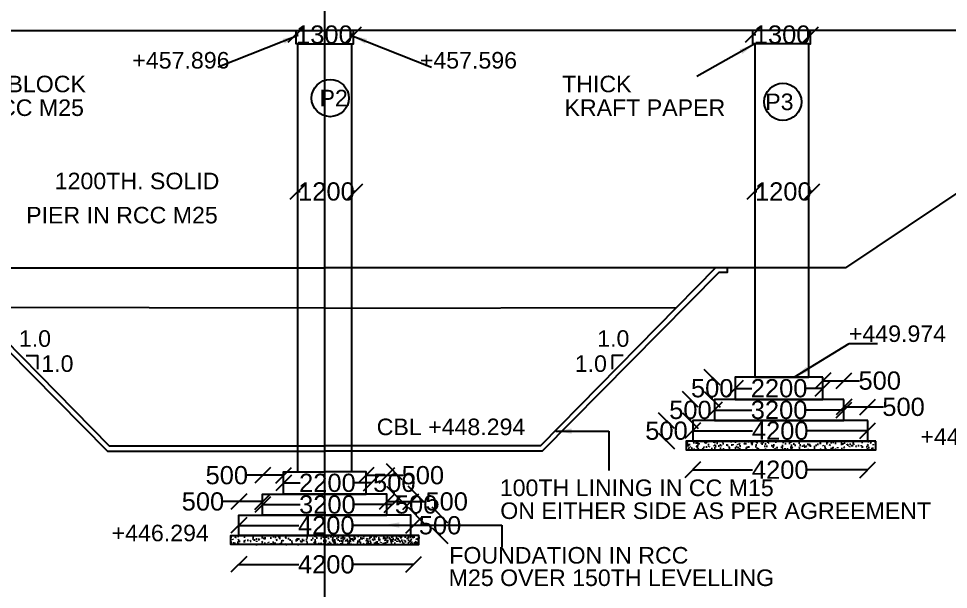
# Model space of a CAD drawing. Header units: millimetres. Extents: x 5124 to 3557214, y 2311 to 45955310.
# Drawn here: x 3536422 to 3542033, y 45949461 to 45952908 of the extents above; entities that cross this region are included whole.
import ezdxf

# ---------------------------------------------------------------- set-up
doc = ezdxf.new("R2010")
doc.units = ezdxf.units.MM
doc.header["$MEASUREMENT"] = 0
for name, color, linetype in [('DIMENSION', 7, 'Continuous'), ('DRAWING', 7, 'Continuous'), ('TEXT', 7, 'Continuous')]:
    doc.layers.add(name, color=color, linetype=linetype)
doc.styles.get("Standard").update_dxf_attribs({"font": 'arial.ttf', "height": 110})
doc.dimstyles.get("Standard").update_dxf_attribs({"dimtxt": 200, "dimasz": 110, "dimexe": 0.18, "dimexo": 0.0625, "dimgap": 0.09, "dimtad": 0, "dimtih": 1, "dimtoh": 1, "dimdec": 0, "dimzin": 0, "dimdsep": 46, "dimtxsty": 'Standard', "dimblk": 'OBLIQUE', "dimcen": 0.09, "dimse1": 1, "dimse2": 1, "dimadec": 0, "dimazin": 0, "dimtfac": 1, "dimtdec": 0, "dimtofl": 0, "dimtmove": 0, "dimatfit": 3, "dimfxl": 1, "dimtolj": 1, "dimtzin": 0, "dimarcsym": 0})

# ---------------------------------------------------------------- blocks, each defined once
blk = doc.blocks.new('_Oblique')
at = {"color": 0, "linetype": 'ByBlock', "lineweight": -2}
blk.add_line((-0.5, -0.5), (0.5, 0.5), dxfattribs=at)
blk = doc.blocks.new('*D47')
at = {"layer": 'Defpoints', "color": 0, "transparency": 16777216}
for p in [(3538021.1, 45950103.9), (3538549.7, 45950103.9), (3538549.7, 45950103.9)]:
    blk.add_point(p, dxfattribs=at)
at = {"layer": 'DIMENSION', "color": 0, "lineweight": -2, "transparency": 16777216}
for p, q in [((3538021.1, 45950103.9), (3538120.3, 45950103.9)), ((3538549.7, 45950103.9), (3538450.5, 45950103.9))]:
    blk.add_line(p, q, dxfattribs=at)
at = {"layer": 'DIMENSION', "color": 0, "lineweight": -2, "transparency": 16777216, "xscale": 95, "yscale": 95, "zscale": 95, "rotation": 180}
blk.add_blockref('_Oblique', (3538021.1, 45950103.9), dxfattribs=at)
at = {"layer": 'DIMENSION', "color": 0, "lineweight": -2, "transparency": 16777216, "xscale": 95, "yscale": 95, "zscale": 95}
blk.add_blockref('_Oblique', (3538549.7, 45950103.9), dxfattribs=at)
at = {"layer": 'DIMENSION', "color": 0, "transparency": 16777216, "insert": (3538285.4, 45950103.9), "char_height": 110, "attachment_point": 5}
blk.add_mtext('\\A1;2200', dxfattribs=at)
blk = doc.blocks.new('*D48')
at = {"layer": 'Defpoints', "color": 0, "transparency": 16777216}
for p in [(3537894.5, 45949973), (3538676.3, 45949973), (3538676.3, 45949973)]:
    blk.add_point(p, dxfattribs=at)
at = {"layer": 'DIMENSION', "color": 0, "lineweight": -2, "transparency": 16777216}
for p, q in [((3537894.5, 45949973), (3538121.3, 45949973)), ((3538676.3, 45949973), (3538449.5, 45949973))]:
    blk.add_line(p, q, dxfattribs=at)
at = {"layer": 'DIMENSION', "color": 0, "lineweight": -2, "transparency": 16777216, "xscale": 95, "yscale": 95, "zscale": 95, "rotation": 180}
blk.add_blockref('_Oblique', (3537894.5, 45949973), dxfattribs=at)
at = {"layer": 'DIMENSION', "color": 0, "lineweight": -2, "transparency": 16777216, "xscale": 95, "yscale": 95, "zscale": 95}
blk.add_blockref('_Oblique', (3538676.3, 45949973), dxfattribs=at)
at = {"layer": 'DIMENSION', "color": 0, "transparency": 16777216, "insert": (3538285.4, 45949973), "char_height": 110, "attachment_point": 5}
blk.add_mtext('\\A1;3200', dxfattribs=at)
blk = doc.blocks.new('*D49')
at = {"layer": 'Defpoints', "color": 0, "transparency": 16777216}
for p in [(3537750.7, 45949847.5), (3538806.6, 45949847.5), (3538806.6, 45949847.5)]:
    blk.add_point(p, dxfattribs=at)
at = {"layer": 'DIMENSION', "color": 0, "lineweight": -2, "transparency": 16777216}
for p, q in [((3537750.7, 45949847.5), (3538112.3, 45949847.5)), ((3538806.6, 45949847.5), (3538445, 45949847.5))]:
    blk.add_line(p, q, dxfattribs=at)
at = {"layer": 'DIMENSION', "color": 0, "lineweight": -2, "transparency": 16777216, "xscale": 95, "yscale": 95, "zscale": 95, "rotation": 180}
blk.add_blockref('_Oblique', (3537750.7, 45949847.5), dxfattribs=at)
at = {"layer": 'DIMENSION', "color": 0, "lineweight": -2, "transparency": 16777216, "xscale": 95, "yscale": 95, "zscale": 95}
blk.add_blockref('_Oblique', (3538806.6, 45949847.5), dxfattribs=at)
at = {"layer": 'DIMENSION', "color": 0, "transparency": 16777216, "insert": (3538278.6, 45949847.5), "char_height": 110, "attachment_point": 5}
blk.add_mtext('\\A1;4200', dxfattribs=at)
blk = doc.blocks.new('*D50')
at = {"layer": 'Defpoints', "color": 0, "transparency": 16777216}
for p in [(3537750.7, 45949785.9), (3538806.6, 45949785.9), (3538806.6, 45949611.7)]:
    blk.add_point(p, dxfattribs=at)
at = {"layer": 'DIMENSION', "color": 0, "lineweight": -2, "transparency": 16777216}
for p, q in [((3537750.7, 45949611.7), (3538112.3, 45949611.7)), ((3538806.6, 45949611.7), (3538445, 45949611.7))]:
    blk.add_line(p, q, dxfattribs=at)
at = {"layer": 'DIMENSION', "color": 0, "lineweight": -2, "transparency": 16777216, "xscale": 95, "yscale": 95, "zscale": 95, "rotation": 180}
blk.add_blockref('_Oblique', (3537750.7, 45949611.7), dxfattribs=at)
at = {"layer": 'DIMENSION', "color": 0, "lineweight": -2, "transparency": 16777216, "xscale": 95, "yscale": 95, "zscale": 95}
blk.add_blockref('_Oblique', (3538806.6, 45949611.7), dxfattribs=at)
at = {"layer": 'DIMENSION', "color": 0, "transparency": 16777216, "insert": (3538278.6, 45949611.7), "char_height": 110, "attachment_point": 5}
blk.add_mtext('\\A1;4200', dxfattribs=at)
blk = doc.blocks.new('*D51')
at = {"layer": 'Defpoints', "color": 0, "transparency": 16777216}
for p in [(3538676.3, 45950036.8), (3538676.3, 45949909.1), (3538820.5, 45949909.1)]:
    blk.add_point(p, dxfattribs=at)
at = {"layer": 'DIMENSION', "color": 0, "lineweight": -2, "transparency": 16777216}
for p, q in [((3538820.5, 45950036.8), (3538820.5, 45950029.2)), ((3538820.5, 45949909.1), (3538820.5, 45949916.7))]:
    blk.add_line(p, q, dxfattribs=at)
at = {"layer": 'DIMENSION', "color": 0, "lineweight": -2, "transparency": 16777216, "xscale": 95, "yscale": 95, "zscale": 95}
for p, rotation in [((3538820.5, 45950036.8), 90), ((3538820.5, 45949909.1), 270)]:
    blk.add_blockref('_Oblique', p, dxfattribs=dict(at, rotation=rotation))
at = {"layer": 'DIMENSION', "color": 0, "transparency": 16777216, "insert": (3538820.5, 45949973), "char_height": 110, "attachment_point": 5}
blk.add_mtext('\\A1;500', dxfattribs=at)
blk = doc.blocks.new('*D52')
at = {"layer": 'Defpoints', "color": 0, "transparency": 16777216}
for p in [(3538806.6, 45949909.1), (3538806.6, 45949785.9), (3538965.1, 45949785.9)]:
    blk.add_point(p, dxfattribs=at)
at = {"layer": 'DIMENSION', "color": 0, "lineweight": -2, "transparency": 16777216}
for p, q in [((3538965.1, 45949909.1), (3538965.1, 45949903.7)), ((3538965.1, 45949785.9), (3538965.1, 45949791.2))]:
    blk.add_line(p, q, dxfattribs=at)
at = {"layer": 'DIMENSION', "color": 0, "lineweight": -2, "transparency": 16777216, "xscale": 95, "yscale": 95, "zscale": 95}
for p, rotation in [((3538965.1, 45949909.1), 90), ((3538965.1, 45949785.9), 270)]:
    blk.add_blockref('_Oblique', p, dxfattribs=dict(at, rotation=rotation))
at = {"layer": 'DIMENSION', "color": 0, "transparency": 16777216, "insert": (3538965.1, 45949847.5), "char_height": 110, "attachment_point": 5}
blk.add_mtext('\\A1;500', dxfattribs=at)
blk = doc.blocks.new('*D53')
at = {"layer": 'Defpoints', "color": 0, "transparency": 16777216}
for p in [(3537750.7, 45949991.5), (3537750.7, 45949909.1), (3537894.5, 45949909.1)]:
    blk.add_point(p, dxfattribs=at)
at = {"layer": 'DIMENSION', "color": 0, "lineweight": -2, "transparency": 16777216}
for p, q in [((3537750.7, 45949991.5), (3537655.7, 45949991.5)), ((3537894.5, 45949991.5), (3537750.7, 45949991.5))]:
    blk.add_line(p, q, dxfattribs=at)
at = {"layer": 'DIMENSION', "color": 0, "lineweight": -2, "transparency": 16777216, "xscale": 95, "yscale": 95, "zscale": 95, "rotation": 180}
blk.add_blockref('_Oblique', (3537750.7, 45949991.5), dxfattribs=at)
at = {"layer": 'DIMENSION', "color": 0, "lineweight": -2, "transparency": 16777216, "xscale": 95, "yscale": 95, "zscale": 95}
blk.add_blockref('_Oblique', (3537894.5, 45949991.5), dxfattribs=at)
at = {"layer": 'DIMENSION', "color": 0, "transparency": 16777216, "insert": (3537534.3, 45949991.5), "char_height": 110, "attachment_point": 5}
blk.add_mtext('\\A1;500', dxfattribs=at)
blk = doc.blocks.new('*D54')
at = {"layer": 'Defpoints', "color": 0, "transparency": 16777216}
for p in [(3537894.5, 45950150.1), (3537894.5, 45950036.8), (3538021.1, 45950036.8)]:
    blk.add_point(p, dxfattribs=at)
at = {"layer": 'DIMENSION', "color": 0, "lineweight": -2, "transparency": 16777216}
for p, q in [((3537894.5, 45950150.1), (3537799.5, 45950150.1)), ((3538021.1, 45950150.1), (3537894.5, 45950150.1))]:
    blk.add_line(p, q, dxfattribs=at)
at = {"layer": 'DIMENSION', "color": 0, "lineweight": -2, "transparency": 16777216, "xscale": 95, "yscale": 95, "zscale": 95, "rotation": 180}
blk.add_blockref('_Oblique', (3537894.5, 45950150.1), dxfattribs=at)
at = {"layer": 'DIMENSION', "color": 0, "lineweight": -2, "transparency": 16777216, "xscale": 95, "yscale": 95, "zscale": 95}
blk.add_blockref('_Oblique', (3538021.1, 45950150.1), dxfattribs=at)
at = {"layer": 'DIMENSION', "color": 0, "transparency": 16777216, "insert": (3537678.1, 45950150.1), "char_height": 110, "attachment_point": 5}
blk.add_mtext('\\A1;500', dxfattribs=at)
blk = doc.blocks.new('*D55')
at = {"layer": 'Defpoints', "color": 0, "transparency": 16777216}
for p in [(3538549.7, 45950170.9), (3538689.1, 45950170.9), (3538549.7, 45950036.8)]:
    blk.add_point(p, dxfattribs=at)
at = {"layer": 'DIMENSION', "color": 0, "lineweight": -2, "transparency": 16777216}
for p, q in [((3538689.1, 45950170.9), (3538689.1, 45950160.1)), ((3538689.1, 45950036.8), (3538689.1, 45950047.6))]:
    blk.add_line(p, q, dxfattribs=at)
at = {"layer": 'DIMENSION', "color": 0, "lineweight": -2, "transparency": 16777216, "xscale": 95, "yscale": 95, "zscale": 95}
for p, rotation in [((3538689.1, 45950170.9), 90), ((3538689.1, 45950036.8), 270)]:
    blk.add_blockref('_Oblique', p, dxfattribs=dict(at, rotation=rotation))
at = {"layer": 'DIMENSION', "color": 0, "transparency": 16777216, "insert": (3538689.1, 45950103.9), "char_height": 110, "attachment_point": 5}
blk.add_mtext('\\A1;500', dxfattribs=at)
blk = doc.blocks.new('*D66')
at = {"layer": 'Defpoints', "color": 0, "transparency": 16777216}
for p in [(3538106.8, 45951854.6), (3538452, 45951863.6), (3538452, 45951863.6)]:
    blk.add_point(p, dxfattribs=at)
at = {"layer": 'DIMENSION', "color": 0, "lineweight": -2, "transparency": 16777216}
for p, q in [((3538106.8, 45951863.6), (3538120.4, 45951863.6)), ((3538452, 45951863.6), (3538438.4, 45951863.6))]:
    blk.add_line(p, q, dxfattribs=at)
at = {"layer": 'DIMENSION', "color": 0, "lineweight": -2, "transparency": 16777216, "xscale": 95, "yscale": 95, "zscale": 95, "rotation": 180}
blk.add_blockref('_Oblique', (3538106.8, 45951863.6), dxfattribs=at)
at = {"layer": 'DIMENSION', "color": 0, "lineweight": -2, "transparency": 16777216, "xscale": 95, "yscale": 95, "zscale": 95}
blk.add_blockref('_Oblique', (3538452, 45951863.6), dxfattribs=at)
at = {"layer": 'DIMENSION', "color": 0, "transparency": 16777216, "insert": (3538279.4, 45951863.6), "char_height": 110, "attachment_point": 5}
blk.add_mtext('\\A1;1200', dxfattribs=at)
blk = doc.blocks.new('*D67')
at = {"layer": 'Defpoints', "color": 0, "transparency": 16777216}
for p in [(3538094.9, 45952792.6), (3538443.1, 45952811.2), (3538443.1, 45952796)]:
    blk.add_point(p, dxfattribs=at)
at = {"layer": 'DIMENSION', "color": 0, "lineweight": -2, "transparency": 16777216}
for p, q in [((3538094.9, 45952811.2), (3538108.2, 45952811.2)), ((3538443.1, 45952811.2), (3538426.1, 45952811.2))]:
    blk.add_line(p, q, dxfattribs=at)
at = {"layer": 'DIMENSION', "color": 0, "lineweight": -2, "transparency": 16777216, "xscale": 95, "yscale": 95, "zscale": 95, "rotation": 180}
blk.add_blockref('_Oblique', (3538094.9, 45952811.2), dxfattribs=at)
at = {"layer": 'DIMENSION', "color": 0, "lineweight": -2, "transparency": 16777216, "xscale": 95, "yscale": 95, "zscale": 95}
blk.add_blockref('_Oblique', (3538443.1, 45952811.2), dxfattribs=at)
at = {"layer": 'DIMENSION', "color": 0, "transparency": 16777216, "insert": (3538267.1, 45952811.2), "char_height": 110, "attachment_point": 5}
blk.add_mtext('\\A1;1300', dxfattribs=at)
blk = doc.blocks.new('*D81')
at = {"layer": 'Defpoints', "color": 0, "transparency": 16777216}
for p in [(3540747.1, 45950675.1), (3540747.1, 45950675.1), (3541275.7, 45950675.1)]:
    blk.add_point(p, dxfattribs=at)
at = {"layer": 'DIMENSION', "color": 0, "lineweight": -2, "transparency": 16777216}
for p, q in [((3540747.1, 45950675.1), (3540846.3, 45950675.1)), ((3541275.7, 45950675.1), (3541176.5, 45950675.1))]:
    blk.add_line(p, q, dxfattribs=at)
at = {"layer": 'DIMENSION', "color": 0, "lineweight": -2, "transparency": 16777216, "xscale": 95, "yscale": 95, "zscale": 95, "rotation": 180}
blk.add_blockref('_Oblique', (3540747.1, 45950675.1), dxfattribs=at)
at = {"layer": 'DIMENSION', "color": 0, "lineweight": -2, "transparency": 16777216, "xscale": 95, "yscale": 95, "zscale": 95}
blk.add_blockref('_Oblique', (3541275.7, 45950675.1), dxfattribs=at)
at = {"layer": 'DIMENSION', "color": 0, "transparency": 16777216, "insert": (3541011.4, 45950675.1), "char_height": 110, "attachment_point": 5}
blk.add_mtext('\\A1;2200', dxfattribs=at)
blk = doc.blocks.new('*D82')
at = {"layer": 'Defpoints', "color": 0, "transparency": 16777216}
for p in [(3540620.5, 45950544.2), (3540620.5, 45950544.2), (3541402.3, 45950544.2)]:
    blk.add_point(p, dxfattribs=at)
at = {"layer": 'DIMENSION', "color": 0, "lineweight": -2, "transparency": 16777216}
for p, q in [((3540620.5, 45950544.2), (3540847.3, 45950544.2)), ((3541402.3, 45950544.2), (3541175.5, 45950544.2))]:
    blk.add_line(p, q, dxfattribs=at)
at = {"layer": 'DIMENSION', "color": 0, "lineweight": -2, "transparency": 16777216, "xscale": 95, "yscale": 95, "zscale": 95, "rotation": 180}
blk.add_blockref('_Oblique', (3540620.5, 45950544.2), dxfattribs=at)
at = {"layer": 'DIMENSION', "color": 0, "lineweight": -2, "transparency": 16777216, "xscale": 95, "yscale": 95, "zscale": 95}
blk.add_blockref('_Oblique', (3541402.3, 45950544.2), dxfattribs=at)
at = {"layer": 'DIMENSION', "color": 0, "transparency": 16777216, "insert": (3541011.4, 45950544.2), "char_height": 110, "attachment_point": 5}
blk.add_mtext('\\A1;3200', dxfattribs=at)
blk = doc.blocks.new('*D83')
at = {"layer": 'Defpoints', "color": 0, "transparency": 16777216}
for p in [(3540490.2, 45950418.8), (3540490.2, 45950418.8), (3541546.1, 45950418.8)]:
    blk.add_point(p, dxfattribs=at)
at = {"layer": 'DIMENSION', "color": 0, "lineweight": -2, "transparency": 16777216}
for p, q in [((3540490.2, 45950418.8), (3540851.8, 45950418.8)), ((3541546.1, 45950418.8), (3541184.5, 45950418.8))]:
    blk.add_line(p, q, dxfattribs=at)
at = {"layer": 'DIMENSION', "color": 0, "lineweight": -2, "transparency": 16777216, "xscale": 95, "yscale": 95, "zscale": 95, "rotation": 180}
blk.add_blockref('_Oblique', (3540490.2, 45950418.8), dxfattribs=at)
at = {"layer": 'DIMENSION', "color": 0, "lineweight": -2, "transparency": 16777216, "xscale": 95, "yscale": 95, "zscale": 95}
blk.add_blockref('_Oblique', (3541546.1, 45950418.8), dxfattribs=at)
at = {"layer": 'DIMENSION', "color": 0, "transparency": 16777216, "insert": (3541018.2, 45950418.8), "char_height": 110, "attachment_point": 5}
blk.add_mtext('\\A1;4200', dxfattribs=at)
blk = doc.blocks.new('*D84')
at = {"layer": 'Defpoints', "color": 0, "transparency": 16777216}
for p in [(3540490.2, 45950357.1), (3541546.1, 45950357.1), (3540490.2, 45950183)]:
    blk.add_point(p, dxfattribs=at)
at = {"layer": 'DIMENSION', "color": 0, "lineweight": -2, "transparency": 16777216}
for p, q in [((3540490.2, 45950183), (3540851.8, 45950183)), ((3541546.1, 45950183), (3541184.5, 45950183))]:
    blk.add_line(p, q, dxfattribs=at)
at = {"layer": 'DIMENSION', "color": 0, "lineweight": -2, "transparency": 16777216, "xscale": 95, "yscale": 95, "zscale": 95, "rotation": 180}
blk.add_blockref('_Oblique', (3540490.2, 45950183), dxfattribs=at)
at = {"layer": 'DIMENSION', "color": 0, "lineweight": -2, "transparency": 16777216, "xscale": 95, "yscale": 95, "zscale": 95}
blk.add_blockref('_Oblique', (3541546.1, 45950183), dxfattribs=at)
at = {"layer": 'DIMENSION', "color": 0, "transparency": 16777216, "insert": (3541018.2, 45950183), "char_height": 110, "attachment_point": 5}
blk.add_mtext('\\A1;4200', dxfattribs=at)
blk = doc.blocks.new('*D85')
at = {"layer": 'Defpoints', "color": 0, "transparency": 16777216}
for p in [(3540620.5, 45950608.1), (3540476.3, 45950480.4), (3540620.5, 45950480.4)]:
    blk.add_point(p, dxfattribs=at)
at = {"layer": 'DIMENSION', "color": 0, "lineweight": -2, "transparency": 16777216}
for p, q in [((3540476.3, 45950608.1), (3540476.3, 45950600.5)), ((3540476.3, 45950480.4), (3540476.3, 45950488))]:
    blk.add_line(p, q, dxfattribs=at)
at = {"layer": 'DIMENSION', "color": 0, "lineweight": -2, "transparency": 16777216, "xscale": 95, "yscale": 95, "zscale": 95}
for p, rotation in [((3540476.3, 45950608.1), 90), ((3540476.3, 45950480.4), 270)]:
    blk.add_blockref('_Oblique', p, dxfattribs=dict(at, rotation=rotation))
at = {"layer": 'DIMENSION', "color": 0, "transparency": 16777216, "insert": (3540476.3, 45950544.2), "char_height": 110, "attachment_point": 5}
blk.add_mtext('\\A1;500', dxfattribs=at)
blk = doc.blocks.new('*D86')
at = {"layer": 'Defpoints', "color": 0, "transparency": 16777216}
for p in [(3540490.2, 45950480.4), (3540331.7, 45950357.1), (3540490.2, 45950357.1)]:
    blk.add_point(p, dxfattribs=at)
at = {"layer": 'DIMENSION', "color": 0, "lineweight": -2, "transparency": 16777216}
for p, q in [((3540331.7, 45950480.4), (3540331.7, 45950475)), ((3540331.7, 45950357.1), (3540331.7, 45950362.5))]:
    blk.add_line(p, q, dxfattribs=at)
at = {"layer": 'DIMENSION', "color": 0, "lineweight": -2, "transparency": 16777216, "xscale": 95, "yscale": 95, "zscale": 95}
for p, rotation in [((3540331.7, 45950480.4), 90), ((3540331.7, 45950357.1), 270)]:
    blk.add_blockref('_Oblique', p, dxfattribs=dict(at, rotation=rotation))
at = {"layer": 'DIMENSION', "color": 0, "transparency": 16777216, "insert": (3540331.7, 45950418.8), "char_height": 110, "attachment_point": 5}
blk.add_mtext('\\A1;500', dxfattribs=at)
blk = doc.blocks.new('*D87')
at = {"layer": 'Defpoints', "color": 0, "transparency": 16777216}
for p in [(3541546.1, 45950562.8), (3541402.3, 45950480.4), (3541546.1, 45950480.4)]:
    blk.add_point(p, dxfattribs=at)
at = {"layer": 'DIMENSION', "color": 0, "lineweight": -2, "transparency": 16777216}
for p, q in [((3541402.3, 45950562.8), (3541546.1, 45950562.8)), ((3541546.1, 45950562.8), (3541641.1, 45950562.8))]:
    blk.add_line(p, q, dxfattribs=at)
at = {"layer": 'DIMENSION', "color": 0, "lineweight": -2, "transparency": 16777216, "xscale": 95, "yscale": 95, "zscale": 95, "rotation": 180}
blk.add_blockref('_Oblique', (3541402.3, 45950562.8), dxfattribs=at)
at = {"layer": 'DIMENSION', "color": 0, "lineweight": -2, "transparency": 16777216, "xscale": 95, "yscale": 95, "zscale": 95}
blk.add_blockref('_Oblique', (3541546.1, 45950562.8), dxfattribs=at)
at = {"layer": 'DIMENSION', "color": 0, "transparency": 16777216, "insert": (3541762.5, 45950562.8), "char_height": 110, "attachment_point": 5}
blk.add_mtext('\\A1;500', dxfattribs=at)
blk = doc.blocks.new('*D88')
at = {"layer": 'Defpoints', "color": 0, "transparency": 16777216}
for p in [(3541402.3, 45950721.4), (3541275.7, 45950608.1), (3541402.3, 45950608.1)]:
    blk.add_point(p, dxfattribs=at)
at = {"layer": 'DIMENSION', "color": 0, "lineweight": -2, "transparency": 16777216}
for p, q in [((3541275.7, 45950721.4), (3541402.3, 45950721.4)), ((3541402.3, 45950721.4), (3541497.3, 45950721.4))]:
    blk.add_line(p, q, dxfattribs=at)
at = {"layer": 'DIMENSION', "color": 0, "lineweight": -2, "transparency": 16777216, "xscale": 95, "yscale": 95, "zscale": 95, "rotation": 180}
blk.add_blockref('_Oblique', (3541275.7, 45950721.4), dxfattribs=at)
at = {"layer": 'DIMENSION', "color": 0, "lineweight": -2, "transparency": 16777216, "xscale": 95, "yscale": 95, "zscale": 95}
blk.add_blockref('_Oblique', (3541402.3, 45950721.4), dxfattribs=at)
at = {"layer": 'DIMENSION', "color": 0, "transparency": 16777216, "insert": (3541618.7, 45950721.4), "char_height": 110, "attachment_point": 5}
blk.add_mtext('\\A1;500', dxfattribs=at)
blk = doc.blocks.new('*D89')
at = {"layer": 'Defpoints', "color": 0, "transparency": 16777216}
for p in [(3540607.6, 45950742.2), (3540747.1, 45950742.2), (3540747.1, 45950608.1)]:
    blk.add_point(p, dxfattribs=at)
at = {"layer": 'DIMENSION', "color": 0, "lineweight": -2, "transparency": 16777216}
for p, q in [((3540607.6, 45950742.2), (3540607.6, 45950731.4)), ((3540607.6, 45950608.1), (3540607.6, 45950618.9))]:
    blk.add_line(p, q, dxfattribs=at)
at = {"layer": 'DIMENSION', "color": 0, "lineweight": -2, "transparency": 16777216, "xscale": 95, "yscale": 95, "zscale": 95}
for p, rotation in [((3540607.6, 45950742.2), 90), ((3540607.6, 45950608.1), 270)]:
    blk.add_blockref('_Oblique', p, dxfattribs=dict(at, rotation=rotation))
at = {"layer": 'DIMENSION', "color": 0, "transparency": 16777216, "insert": (3540607.6, 45950675.1), "char_height": 110, "attachment_point": 5}
blk.add_mtext('\\A1;500', dxfattribs=at)
blk = doc.blocks.new('*D72')
at = {"layer": 'Defpoints', "color": 0, "transparency": 16777216}
for p in [(3538788.8, 45949991.5), (3538644.9, 45949909.1), (3538788.8, 45949909.1)]:
    blk.add_point(p, dxfattribs=at)
at = {"layer": 'DIMENSION', "color": 0, "lineweight": -2, "transparency": 16777216}
for p, q in [((3538644.9, 45949991.5), (3538788.8, 45949991.5)), ((3538788.8, 45949991.5), (3538883.8, 45949991.5))]:
    blk.add_line(p, q, dxfattribs=at)
at = {"layer": 'DIMENSION', "color": 0, "lineweight": -2, "transparency": 16777216, "xscale": 95, "yscale": 95, "zscale": 95, "rotation": 180}
blk.add_blockref('_Oblique', (3538644.9, 45949991.5), dxfattribs=at)
at = {"layer": 'DIMENSION', "color": 0, "lineweight": -2, "transparency": 16777216, "xscale": 95, "yscale": 95, "zscale": 95}
blk.add_blockref('_Oblique', (3538788.8, 45949991.5), dxfattribs=at)
at = {"layer": 'DIMENSION', "color": 0, "transparency": 16777216, "insert": (3539005.2, 45949991.5), "char_height": 110, "attachment_point": 5}
blk.add_mtext('\\A1;500', dxfattribs=at)
blk = doc.blocks.new('*D73')
at = {"layer": 'Defpoints', "color": 0, "transparency": 16777216}
for p in [(3538644.9, 45950150.1), (3538518.3, 45950036.8), (3538644.9, 45950036.8)]:
    blk.add_point(p, dxfattribs=at)
at = {"layer": 'DIMENSION', "color": 0, "lineweight": -2, "transparency": 16777216}
for p, q in [((3538518.3, 45950150.1), (3538644.9, 45950150.1)), ((3538644.9, 45950150.1), (3538739.9, 45950150.1))]:
    blk.add_line(p, q, dxfattribs=at)
at = {"layer": 'DIMENSION', "color": 0, "lineweight": -2, "transparency": 16777216, "xscale": 95, "yscale": 95, "zscale": 95, "rotation": 180}
blk.add_blockref('_Oblique', (3538518.3, 45950150.1), dxfattribs=at)
at = {"layer": 'DIMENSION', "color": 0, "lineweight": -2, "transparency": 16777216, "xscale": 95, "yscale": 95, "zscale": 95}
blk.add_blockref('_Oblique', (3538644.9, 45950150.1), dxfattribs=at)
at = {"layer": 'DIMENSION', "color": 0, "transparency": 16777216, "insert": (3538861.3, 45950150.1), "char_height": 110, "attachment_point": 5}
blk.add_mtext('\\A1;500', dxfattribs=at)
blk = doc.blocks.new('*D75')
at = {"layer": 'Defpoints', "color": 0, "transparency": 16777216}
for p in [(3540853.7, 45952811.2), (3540853.7, 45952796), (3541201.8, 45952792.6)]:
    blk.add_point(p, dxfattribs=at)
at = {"layer": 'DIMENSION', "color": 0, "lineweight": -2, "transparency": 16777216}
for p, q in [((3540853.7, 45952811.2), (3540870.7, 45952811.2)), ((3541201.8, 45952811.2), (3541188.6, 45952811.2))]:
    blk.add_line(p, q, dxfattribs=at)
at = {"layer": 'DIMENSION', "color": 0, "lineweight": -2, "transparency": 16777216, "xscale": 95, "yscale": 95, "zscale": 95, "rotation": 180}
blk.add_blockref('_Oblique', (3540853.7, 45952811.2), dxfattribs=at)
at = {"layer": 'DIMENSION', "color": 0, "lineweight": -2, "transparency": 16777216, "xscale": 95, "yscale": 95, "zscale": 95}
blk.add_blockref('_Oblique', (3541201.8, 45952811.2), dxfattribs=at)
at = {"layer": 'DIMENSION', "color": 0, "transparency": 16777216, "insert": (3541029.6, 45952811.2), "char_height": 110, "attachment_point": 5}
blk.add_mtext('\\A1;1300', dxfattribs=at)
blk = doc.blocks.new('*D98')
at = {"layer": 'Defpoints', "color": 0, "transparency": 16777216}
for p in [(3540864.1, 45951854.6), (3541209.4, 45951863.6), (3541209.4, 45951863.6)]:
    blk.add_point(p, dxfattribs=at)
at = {"layer": 'DIMENSION', "color": 0, "lineweight": -2, "transparency": 16777216}
for p, q in [((3540864.1, 45951863.6), (3540877.8, 45951863.6)), ((3541209.4, 45951863.6), (3541195.7, 45951863.6))]:
    blk.add_line(p, q, dxfattribs=at)
at = {"layer": 'DIMENSION', "color": 0, "lineweight": -2, "transparency": 16777216, "xscale": 95, "yscale": 95, "zscale": 95, "rotation": 180}
blk.add_blockref('_Oblique', (3540864.1, 45951863.6), dxfattribs=at)
at = {"layer": 'DIMENSION', "color": 0, "lineweight": -2, "transparency": 16777216, "xscale": 95, "yscale": 95, "zscale": 95}
blk.add_blockref('_Oblique', (3541209.4, 45951863.6), dxfattribs=at)
at = {"layer": 'DIMENSION', "color": 0, "transparency": 16777216, "insert": (3541036.8, 45951863.6), "char_height": 110, "attachment_point": 5}
blk.add_mtext('\\A1;1200', dxfattribs=at)

msp = doc.modelspace()

# ---------------------------------------------------------------- hatches: boundary and pattern name
at = {"layer": 'DRAWING'}
h = msp.add_hatch(dxfattribs=at)
h.set_pattern_fill('AR-CONC', color=256, scale=10, style=0)
h.set_pattern_definition([(130, (7076539.44, 0), (-71.72601826, -6.2752135), [7.5, -82.5]), (185, (7076539.44, 0), (13.87513336, 75.21921337), [6, -66]), (79.5486, (7076533.46, -0.52), (-57.85093817, 68.94395421), [6.374019, -70.1142112]), (133.8158, (7076539.44, 20), (-106.72410486, -16.55190143), [11.25, -123.75]), (83.3644, (7076530.54, 18.62), (-93.46627055, 97.4117871), [9.5610288, -105.1713]), (188.8158, (7076539.44, 20), (-93.46619451, 97.4118601), [9, -99]), (159, (7076529.44, 15), (-59.69070521, -40.26188907), [7.5, -82.5]), (214, (7076529.44, 15), (-24.33153319, 72.5150045), [6, -66]), (108.5486, (7076524.464, 11.645), (-84.02226286, 32.25304967), [6.374019, -70.1142112]), (142.5, (7076539.438, 0), (-1.215985532, 33.289385383), [0, -65.2, 0, -67, 0, -66.25]), (172.5, (7076539.438, 0), (-26.306953744, 39.441171188), [0, -38.2, 0, -63.7, 0, -25.25]), (212.5, (7076561.738, 0), (-53.382243617, -2.255487173), [0, -25, 0, -78, 0, -103.5]), (222.5, (7076571.74, 0), (-58.318616934, 10.010498233), [0, -32.5, 0, -51.8, 0, -73.5])])
h.paths.add_polyline_path([(3541595.2, 45950303.1), (3541595.2, 45950357.1), (3540450.9, 45950357.1), (3540450.9, 45950303.1)])
h = msp.add_hatch(dxfattribs=at)
h.set_pattern_fill('AR-CONC', color=256, scale=10, style=0)
h.set_pattern_definition([(50, (2757.346, -571.275), (71.72601826, -6.2752135), [7.5, -82.5]), (355, (2757.346, -571.275), (-13.87513336, 75.21921337), [6, -66]), (100.4514, (2763.32, -571.8), (57.85093817, 68.94395421), [6.374019, -70.1142112]), (46.1842, (2757.35, -551.275), (106.72410486, -16.55190143), [11.25, -123.75]), (96.6356, (2766.24, -552.65), (93.46627055, 97.4117871), [9.5610288, -105.1713]), (351.1842, (2757.35, -551.27), (93.46619451, 97.4118601), [9, -99]), (21, (2767.346, -556.275), (59.69070521, -40.26188907), [7.5, -82.5]), (326, (2767.346, -556.275), (24.33153319, 72.5150045), [6, -66]), (71.4514, (2772.32, -559.63), (84.02226286, 32.25304967), [6.374019, -70.1142112]), (37.5, (2757.346, -571.275), (1.215985532, 33.289385383), [0, -65.2, 0, -67, 0, -66.25]), (7.5, (2757.346, -571.275), (26.306953744, 39.441171188), [0, -38.2, 0, -63.7, 0, -25.25]), (327.5, (2735.046, -571.275), (53.382243617, -2.255487173), [0, -25, 0, -78, 0, -103.5]), (317.5, (2725.046, -571.275), (58.318616934, 10.010498233), [0, -32.5, 0, -51.8, 0, -73.5])])
h.paths.add_polyline_path([(3538845.9, 45949731.8), (3538845.9, 45949785.9), (3537701.5, 45949785.9), (3537701.5, 45949731.8)])
h = msp.add_hatch(dxfattribs=at)
h.set_pattern_fill('AR-CONC', color=256, scale=10, style=0)
h.set_pattern_definition([(130, (7073782.09, -571.275), (-71.72601826, -6.2752135), [7.5, -82.5]), (185, (7073782.09, -571.275), (13.87513336, 75.21921337), [6, -66]), (79.5486, (7073776.115, -571.8), (-57.85093817, 68.94395421), [6.374019, -70.1142112]), (133.8158, (7073782.09, -551.275), (-106.72410486, -16.55190143), [11.25, -123.75]), (83.3644, (7073773.2, -552.65), (-93.46627055, 97.4117871), [9.5610288, -105.1713]), (188.8158, (7073782.09, -551.27), (-93.46619451, 97.4118601), [9, -99]), (159, (7073772.09, -556.275), (-59.69070521, -40.26188907), [7.5, -82.5]), (214, (7073772.09, -556.275), (-24.33153319, 72.5150045), [6, -66]), (108.5486, (7073767.12, -559.63), (-84.02226286, 32.25304967), [6.374019, -70.1142112]), (142.5, (7073782.092, -571.275), (-1.215985532, 33.289385383), [0, -65.2, 0, -67, 0, -66.25]), (172.5, (7073782.092, -571.275), (-26.306953744, 39.441171188), [0, -38.2, 0, -63.7, 0, -25.25]), (212.5, (7073804.392, -571.275), (-53.382243617, -2.255487173), [0, -25, 0, -78, 0, -103.5]), (222.5, (7073814.39, -571.275), (-58.318616934, 10.010498233), [0, -32.5, 0, -51.8, 0, -73.5])])
h.paths.add_polyline_path([(3538837.9, 45949731.8), (3538837.9, 45949785.9), (3538269.7, 45949785.9), (3538269.7, 45949731.8)])

# ---------------------------------------------------------------- linework, layer by layer
at = {"layer": 'DIMENSION'}
for points in [[(3538106.8, 45952755), (3538096, 45952755), (3538096, 45952837.1)], [(3538432.3, 45952755), (3538443.1, 45952755), (3538443.1, 45952837.1)], [(3538432.7, 45952755), (3538443.4, 45952755), (3538443.4, 45952837.1)], [(3540864.5, 45952755), (3540853.7, 45952755), (3540853.7, 45952837.1)], [(3541190, 45952755), (3541200.8, 45952755), (3541200.8, 45952837.1)]]:
    msp.add_lwpolyline(points, dxfattribs=at)
at = {"layer": 'DRAWING'}
for p, q in [((3538106.8, 45952837.1), (3538269.7, 45952837.1)), ((3538432.7, 45952837.1), (3538269.7, 45952837.1)), ((3538106.8, 45950170.9), (3538106.8, 45952755)), ((3538432.7, 45950170.9), (3538432.7, 45952755))]:
    msp.add_line(p, q, dxfattribs=at)
for points in [[(3538269.7, 45948695.1), (3538269.7, 45953362)], [(3538269.7, 45948695.1), (3538269.7, 45953362)], [(3532662.3, 45953058.4), (3535127.8, 45951402.5), (3538269.7, 45951402.5)], [(3543877.2, 45953058.4), (3541411.6, 45951402.5), (3538269.7, 45951402.5)], [(3532908, 45952837.1), (3538269.7, 45952837.1)], [(3543631.4, 45952837.1), (3538269.7, 45952837.1)], [(3538106.8, 45952755), (3538432.3, 45952755)], [(3540864.1, 45952755), (3540864.1, 45950742.2), (3541190, 45950742.2), (3541190, 45952755)], [(3541190, 45952755), (3540864.1, 45952755)], [(3535841.2, 45951402.5), (3535841.2, 45951375.6), (3535891.1, 45951375.6), (3536958.9, 45950294.9), (3538269.7, 45950294.9)], [(3535911.8, 45951402.5), (3536968.3, 45950327.6), (3538269.7, 45950327.6)], [(3540698.2, 45951402.5), (3540698.2, 45951375.6), (3540648.3, 45951375.6), (3539580.5, 45950294.9), (3538269.7, 45950294.9)], [(3540627.6, 45951402.5), (3539571.2, 45950327.6), (3538269.7, 45950327.6)], [(3538269.7, 45951158.8), (3536147.5, 45951162.7)], [(3538269.7, 45951158.8), (3540391.9, 45951162.7)], [(3536468.2, 45950873.4), (3536535, 45950873.4), (3536535, 45950790.7)], [(3540071.2, 45950873.4), (3540004.4, 45950873.4), (3540004.4, 45950790.7)], [(3538269.7, 45950036.8), (3538021.1, 45950036.8), (3538021.1, 45950170.9), (3538269.7, 45950170.9)], [(3538269.7, 45950036.8), (3538518.3, 45950036.8), (3538518.3, 45950170.9), (3538269.7, 45950170.9)], [(3538269.7, 45949909.1), (3537894.5, 45949909.1), (3537894.5, 45950036.8), (3538269.7, 45950036.8)], [(3538269.7, 45949909.1), (3538644.9, 45949909.1), (3538644.9, 45950036.8), (3538269.7, 45950036.8)], [(3538269.7, 45949785.9), (3537750.7, 45949785.9), (3537750.7, 45949909.1), (3538269.7, 45949909.1)], [(3538269.7, 45949785.9), (3538788.8, 45949785.9), (3538788.8, 45949909.1), (3538269.7, 45949909.1)], [(3538269.7, 45949731.8), (3537701.5, 45949731.8), (3537701.5, 45949785.9), (3538269.7, 45949785.9)], [(3538269.7, 45949731.8), (3538837.9, 45949731.8), (3538837.9, 45949785.9), (3538269.7, 45949785.9)]]:
    msp.add_lwpolyline(points, dxfattribs=at)
for points in [[(3541275.7, 45950742.2), (3540747.1, 45950742.2), (3540747.1, 45950608.1), (3541275.7, 45950608.1)], [(3541402.3, 45950608.1), (3540620.5, 45950608.1), (3540620.5, 45950480.4), (3541402.3, 45950480.4)], [(3541546.1, 45950480.4), (3540490.2, 45950480.4), (3540490.2, 45950357.1), (3541546.1, 45950357.1)], [(3541595.2, 45950357.1), (3540450.9, 45950357.1), (3540450.9, 45950303.1), (3541595.2, 45950303.1)]]:
    msp.add_lwpolyline(points, close=True, dxfattribs=at)
for centre in [(3538302.3, 45952428.1), (3541034, 45952405.5)]:
    msp.add_circle(centre, 112.3, dxfattribs=at)

# ---------------------------------------------------------------- texts
at = {"layer": 'TEXT'}
for s, p in [('+457.896', (3537108.1, 45952606.6)), ('+457.596', (3538843.3, 45952606.6)), ('BED BLOCK', (3536028.1, 45952463.3)), ('THICK', (3539701.7, 45952463.3)), ('IN RCC M25', (3536024.2, 45952320.2)), ('KRAFT PAPER', (3539716.1, 45952320.2)), ('1200TH. SOLID', (3536639.6, 45951877.5)), ('PIER IN RCC M25', (3536467.2, 45951671.4)), ('1.0', (3536423.1, 45950926)), ('1.0', (3539913.6, 45950926)), ('+449.974', (3541432.6, 45950955.4)), ('1.0', (3536558.6, 45950774.6)), ('1.0', (3539778.1, 45950774.6)), ('CBL +448.294', (3538582.7, 45950392.5)), ('+448.474', (3541864.2, 45950334)), ('100TH LINING IN CC M15', (3539325.6, 45950024.7)), ('ON EITHER SIDE AS PER AGREEMENT', (3539328.6, 45949886.3)), ('+446.294', (3536983.2, 45949751.6)), ('FOUNDATION IN RCC ', (3539020.7, 45949617)), ('M25 OVER 150TH LEVELLING ', (3539017.1, 45949481.4))]:
    msp.add_text(s, height=100, dxfattribs=at).set_placement(p)
at = {"layer": 'TEXT', "char_height": 100}
for s, insert, width, attachment_point in [('P2', (3538237.7, 45952478.2), 164.506, 1), ('P3', (3541098.6, 45952455.5), 483.458, 3)]:
    msp.add_mtext(s, dxfattribs=dict(at, insert=insert, width=width, attachment_point=attachment_point))

# ---------------------------------------------------------------- dimensions: what is measured, and where the dimension line sits
at = {"layer": 'DIMENSION'}
dim = msp.add_linear_dim(base=(3538443.1, 45952811.2), p1=(3538094.9, 45952792.6), p2=(3538443.1, 45952796), text='1300', dimstyle='Standard', override={"dimasz": 95, "dimarcsym": 1}, dxfattribs=at)
dim.commit()
dim.dimension.update_dxf_attribs({"geometry": '*D67', "text_midpoint": (3538267.1, 45952811.2), "dimtype": 160})
dim = msp.add_linear_dim(base=(3540853.7, 45952811.2), p1=(3541201.8, 45952792.6), p2=(3540853.7, 45952796), angle=180, text='1300', dimstyle='Standard', override={"dimasz": 95, "dimarcsym": 1}, dxfattribs=at)
dim.commit()
dim.dimension.update_dxf_attribs({"geometry": '*D75', "text_midpoint": (3541029.6, 45952811.2), "dimtype": 160})
for base, p1, p2, text, picture, middle in [((3538452, 45951863.6), (3538106.8, 45951854.6), (3538452, 45951863.6), '1200', '*D66', (3538279.4, 45951863.6)), ((3541209.4, 45951863.6), (3540864.1, 45951854.6), (3541209.4, 45951863.6), '1200', '*D98', (3541036.8, 45951863.6)), ((3537894.5, 45950150.1), (3538021.1, 45950036.8), (3537894.5, 45950036.8), '500', '*D54', (3537678.1, 45950150.1)), ((3538549.7, 45950103.9), (3538021.1, 45950103.9), (3538549.7, 45950103.9), '2200', '*D47', (3538285.4, 45950103.9)), ((3537750.7, 45949991.5), (3537894.5, 45949909.1), (3537750.7, 45949909.1), '500', '*D53', (3537534.3, 45949991.5)), ((3538676.3, 45949973), (3537894.5, 45949973), (3538676.3, 45949973), '3200', '*D48', (3538285.4, 45949973)), ((3538806.6, 45949847.5), (3537750.7, 45949847.5), (3538806.6, 45949847.5), '4200', '*D49', (3538278.6, 45949847.5)), ((3538806.6, 45949611.7), (3537750.7, 45949785.9), (3538806.6, 45949785.9), '4200', '*D50', (3538278.6, 45949611.7))]:
    dim = msp.add_linear_dim(base=base, p1=p1, p2=p2, text=text, dimstyle='Standard', override={"dimasz": 95, "dimarcsym": 1}, dxfattribs=at)
    dim.commit()
    dim.dimension.update_dxf_attribs({"geometry": picture, "text_midpoint": middle})
for base, p1, p2, angle, text, picture, middle in [((3540607.6, 45950742.2), (3540747.1, 45950608.1), (3540747.1, 45950742.2), 90, '500', '*D89', (3540607.6, 45950675.1)), ((3540747.1, 45950675.1), (3541275.7, 45950675.1), (3540747.1, 45950675.1), 180, '2200', '*D81', (3541011.4, 45950675.1)), ((3541402.3, 45950721.4), (3541275.7, 45950608.1), (3541402.3, 45950608.1), 180, '500', '*D88', (3541618.7, 45950721.4)), ((3540476.3, 45950480.4), (3540620.5, 45950608.1), (3540620.5, 45950480.4), 90, '500', '*D85', (3540476.3, 45950544.2)), ((3541546.1, 45950562.8), (3541402.3, 45950480.4), (3541546.1, 45950480.4), 180, '500', '*D87', (3541762.5, 45950562.8)), ((3540620.5, 45950544.2), (3541402.3, 45950544.2), (3540620.5, 45950544.2), 180, '3200', '*D82', (3541011.4, 45950544.2)), ((3540331.7, 45950357.1), (3540490.2, 45950480.4), (3540490.2, 45950357.1), 90, '500', '*D86', (3540331.7, 45950418.8)), ((3540490.2, 45950418.8), (3541546.1, 45950418.8), (3540490.2, 45950418.8), 180, '4200', '*D83', (3541018.2, 45950418.8)), ((3540490.2, 45950183), (3541546.1, 45950357.1), (3540490.2, 45950357.1), 180, '4200', '*D84', (3541018.2, 45950183)), ((3538644.9, 45950150.1), (3538518.3, 45950036.8), (3538644.9, 45950036.8), 180, '500', '*D73', (3538861.3, 45950150.1)), ((3538689.1, 45950170.9), (3538549.7, 45950036.8), (3538549.7, 45950170.9), 90, '500', '*D55', (3538689.1, 45950103.9)), ((3538820.5, 45949909.1), (3538676.3, 45950036.8), (3538676.3, 45949909.1), 90, '500', '*D51', (3538820.5, 45949973)), ((3538788.8, 45949991.5), (3538644.9, 45949909.1), (3538788.8, 45949909.1), 180, '500', '*D72', (3539005.2, 45949991.5)), ((3538965.1, 45949785.9), (3538806.6, 45949909.1), (3538806.6, 45949785.9), 90, '500', '*D52', (3538965.1, 45949847.5))]:
    dim = msp.add_linear_dim(base=base, p1=p1, p2=p2, angle=angle, text=text, dimstyle='Standard', override={"dimasz": 95, "dimarcsym": 1}, dxfattribs=at)
    dim.commit()
    dim.dimension.update_dxf_attribs({"geometry": picture, "text_midpoint": middle})

# ---------------------------------------------------------------- leaders
for points in [[(3538109.7, 45952805.7), (3537625.5, 45952615.7)], [(3538429.7, 45952805.7), (3538913.9, 45952615.7)], [(3540864.1, 45952755), (3540515.4, 45952558.4)], [(3541102.4, 45950742.2), (3541433.3, 45950945.1), (3541605.6, 45950945.1)], [(3539664, 45950417), (3539984.5, 45950417), (3539984.5, 45950178.5)]]:
    msp.add_leader(points, dimstyle='Standard', override={"dimasz": 95, "dimgap": 0.09, "dimtad": 0, "dimarcsym": 1}, dxfattribs=at)
at = {"layer": 'DRAWING'}
msp.add_leader([(3538623.4, 45949849.7), (3539338.3, 45949849.7), (3539338.3, 45949717.8)], dimstyle='Standard', override={"dimasz": 95, "dimgap": 0.09, "dimtad": 0, "dimarcsym": 1}, dxfattribs=at)

doc.saveas('drawing.dxf')
